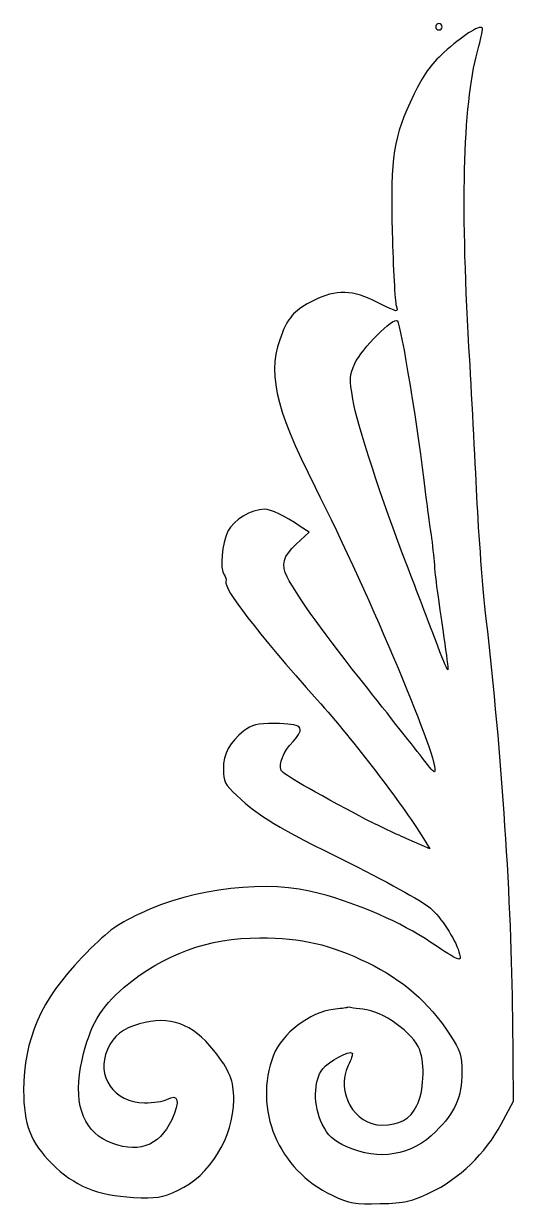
# Model space of a CAD drawing. Header units: centimetres. Extents: x -2.32 to 1.77, y -4.77 to 5.07.
import ezdxf

# ---------------------------------------------------------------- set-up
doc = ezdxf.new("R2010")
doc.units = ezdxf.units.CM
doc.header["$MEASUREMENT"] = 0
doc.layers.add('Layer 1', color=7, linetype='Continuous')

msp = doc.modelspace()

# ---------------------------------------------------------------- linework, layer by layer
at = {"layer": 'Layer 1'}
for points, knots in [([(0.25751, -4.69819), (-0.19298, -4.48617), (-0.40386, -3.98249), (-0.23157, -3.53007), (-0.23157, -3.53007), (-0.16463, -3.35429), (0.07713, -3.16927), (0.26535, -3.14976), (0.26535, -3.14976), (0.32194, -3.14389), (0.3742, -3.13669), (0.38148, -3.13375), (0.38148, -3.13375), (0.38875, -3.13082), (0.40661, -3.13165), (0.42116, -3.1356), (0.42116, -3.1356), (0.43572, -3.13955), (0.47739, -3.14518), (0.51377, -3.14811), (0.51377, -3.14811), (0.68001, -3.1615), (0.93322, -3.34248), (0.98826, -3.48725), (0.98826, -3.48725), (1.0338, -3.60702), (1.02248, -3.8394), (0.96568, -3.95073), (0.96568, -3.95073), (0.90732, -4.06513), (0.81993, -4.11364), (0.67219, -4.11364), (0.67219, -4.11364), (0.44227, -4.11364), (0.28708, -3.83868), (0.39238, -3.61786), (0.39238, -3.61786), (0.41673, -3.56679), (0.43148, -3.51983), (0.42516, -3.5135), (0.42516, -3.5135), (0.40103, -3.48937), (0.22928, -3.58103), (0.1791, -3.64482), (0.1791, -3.64482), (0.10061, -3.7446), (0.09879, -3.95241), (0.17507, -4.10579), (0.17507, -4.10579), (0.22519, -4.20656), (0.26139, -4.23988), (0.37979, -4.29418), (0.37979, -4.29418), (0.64448, -4.41559), (0.92354, -4.36818), (1.12298, -4.16791), (1.12298, -4.16791), (1.28462, -4.00561), (1.34059, -3.87896), (1.34059, -3.67558), (1.34059, -3.67558), (1.34059, -3.5285), (1.32958, -3.49417), (1.23806, -3.35597), (1.23806, -3.35597), (1.05965, -3.08652), (0.84894, -2.90301), (0.55346, -2.75971), (0.55346, -2.75971), (0.23671, -2.6061), (0.00846, -2.55367), (-0.34621, -2.55306), (-0.34621, -2.55306), (-0.77663, -2.55231), (-1.14859, -2.68786), (-1.47715, -2.9652), (-1.47715, -2.9652), (-1.6789, -3.13549), (-1.76169, -3.27784), (-1.82963, -3.57125), (-1.82963, -3.57125), (-1.9072, -3.90626), (-1.83058, -4.15223), (-1.61865, -4.24848), (-1.61865, -4.24848), (-1.37622, -4.35858), (-1.18468, -4.29484), (-1.08164, -4.06977), (-1.08164, -4.06977), (-1.00868, -3.9104), (-1.02375, -3.84691), (-1.12207, -3.89952), (-1.12207, -3.89952), (-1.15178, -3.91542), (-1.23599, -3.92843), (-1.3092, -3.92843), (-1.3092, -3.92843), (-1.5613, -3.92843), (-1.71791, -3.70261), (-1.61772, -3.48357), (-1.61772, -3.48357), (-1.56461, -3.36747), (-1.49147, -3.30904), (-1.35011, -3.2698), (-1.35011, -3.2698), (-1.09634, -3.19934), (-0.9091, -3.26653), (-0.7289, -3.4927), (-0.7289, -3.4927), (-0.59761, -3.65749), (-0.56241, -3.74447), (-0.56328, -3.90197), (-0.56328, -3.90197), (-0.56498, -4.21281), (-0.76582, -4.53947), (-1.02741, -4.65686), (-1.02741, -4.65686), (-1.16636, -4.71922), (-1.20962, -4.72611), (-1.40036, -4.71626), (-1.40036, -4.71626), (-1.70368, -4.7006), (-1.89408, -4.6219), (-2.08299, -4.4341), (-2.08299, -4.4341), (-2.25698, -4.26114), (-2.31751, -4.10334), (-2.31688, -3.82441), (-2.31688, -3.82441), (-2.31592, -3.3979), (-2.17165, -3.06918), (-1.83079, -2.71683), (-1.83079, -2.71683), (-1.61992, -2.49886), (-1.55926, -2.45318), (-1.34254, -2.34917), (-1.34254, -2.34917), (-0.89701, -2.13533), (-0.27219, -2.06544), (0.1503, -2.18218), (0.1503, -2.18218), (0.50092, -2.27906), (0.82312, -2.42053), (1.08228, -2.5914), (1.08228, -2.5914), (1.32408, -2.75082), (1.33777, -2.75644), (1.32133, -2.68962), (1.32133, -2.68962), (1.29571, -2.58547), (1.19099, -2.41575), (1.09093, -2.31622), (1.09093, -2.31622), (1.03748, -2.26306), (0.7694, -2.1127), (0.40433, -1.93112), (0.40433, -1.93112), (-0.21622, -1.62248), (-0.34795, -1.5436), (-0.53795, -1.36685), (-0.53795, -1.36685), (-0.63719, -1.27454), (-0.65038, -1.24869), (-0.65022, -1.14675), (-0.65022, -1.14675), (-0.65003, -1.01865), (-0.59794, -0.92206), (-0.4784, -0.82813), (-0.4784, -0.82813), (-0.41411, -0.77762), (-0.36844, -0.76668), (-0.22222, -0.76678), (-0.22222, -0.76678), (0.00757, -0.76693), (0.03995, -0.79801), (-0.06754, -0.91525), (-0.06754, -0.91525), (-0.15208, -1.00745), (-0.18952, -1.09853), (-0.16701, -1.15721), (-0.16701, -1.15721), (-0.15565, -1.18681), (0.08347, -1.32485), (0.54023, -1.56547), (0.54023, -1.56547), (0.62026, -1.60764), (0.77309, -1.68008), (0.87985, -1.72645), (0.87985, -1.72645), (0.87985, -1.72645), (1.07395, -1.81076), (1.07395, -1.81076), (1.07395, -1.81076), (1.07395, -1.81076), (1.02034, -1.72527), (1.02034, -1.72527), (1.02034, -1.72527), (0.82564, -1.41485), (0.44758, -0.92235), (0.13345, -0.56994), (0.13345, -0.56994), (-0.37665, 0.00231), (-0.64766, 0.3544), (-0.62863, 0.42013), (-0.62863, 0.42013), (-0.62503, 0.43258), (-0.63208, 0.45639), (-0.64429, 0.47305), (-0.64429, 0.47305), (-0.68109, 0.52325), (-0.66274, 0.73522), (-0.61291, 0.83549), (-0.61291, 0.83549), (-0.56559, 0.9307), (-0.41775, 1.01928), (-0.30616, 1.01928), (-0.30616, 1.01928), (-0.25288, 1.01928), (-0.14329, 0.96668), (-0.00814, 0.87625), (-0.00814, 0.87625), (-0.00814, 0.87625), (0.06527, 0.82713), (0.06527, 0.82713), (0.06527, 0.82713), (0.06527, 0.82713), (-0.04121, 0.72883), (-0.04121, 0.72883), (-0.04121, 0.72883), (-0.15188, 0.62666), (-0.17106, 0.55793), (-0.11757, 0.4553), (-0.11757, 0.4553), (-0.03163, 0.29044), (0.19538, -0.024), (0.55452, -0.47562), (0.55452, -0.47562), (0.7744, -0.75211), (0.9878, -1.0233), (1.02876, -1.07827), (1.02876, -1.07827), (1.06972, -1.13323), (1.10748, -1.17395), (1.11268, -1.16876), (1.11268, -1.16876), (1.16722, -1.11422), (0.57853, 0.28662), (0.11534, 1.20448), (0.11534, 1.20448), (-0.2311, 1.89101), (-0.29044, 2.17111), (-0.15758, 2.49279), (-0.15758, 2.49279), (-0.10109, 2.62956), (-0.05164, 2.68008), (0.10366, 2.75967), (0.10366, 2.75967), (0.28858, 2.85444), (0.43047, 2.84962), (0.64311, 2.74132), (0.64311, 2.74132), (0.80926, 2.6567), (0.81181, 2.65628), (0.79236, 2.71699), (0.79236, 2.71699), (0.78147, 2.75096), (0.76654, 3.02681), (0.75919, 3.32998), (0.75919, 3.32998), (0.74374, 3.96676), (0.76728, 4.11716), (0.93839, 4.47518), (0.93839, 4.47518), (1.01485, 4.63516), (1.07922, 4.72483), (1.19071, 4.82673), (1.19071, 4.82673), (1.33812, 4.96145), (1.48583, 5.05666), (1.50998, 5.03251), (1.50998, 5.03251), (1.51676, 5.02572), (1.50384, 4.95638), (1.48126, 4.87842), (1.48126, 4.87842), (1.35341, 4.43696), (1.32693, 3.6213), (1.39985, 2.3702), (1.39985, 2.3702), (1.42152, 1.99827), (1.45123, 1.43798), (1.46587, 1.12511), (1.46587, 1.12511), (1.48051, 0.81224), (1.51578, 0.35385), (1.54425, 0.10646), (1.54425, 0.10646), (1.67394, -1.02045), (1.75674, -2.26781), (1.76467, -3.21406), (1.76467, -3.21406), (1.76467, -3.21406), (1.77054, -3.9152), (1.77054, -3.9152), (1.77054, -3.9152), (1.77054, -3.9152), (1.66899, -4.10522), (1.66899, -4.10522), (1.66899, -4.10522), (1.5395, -4.34753), (1.31543, -4.56387), (1.077, -4.6768), (1.077, -4.6768), (0.92224, -4.75009), (0.86449, -4.76278), (0.65929, -4.76853), (0.65929, -4.76853), (0.44383, -4.77458), (0.40559, -4.76788), (0.25751, -4.69819)], [0, 0, 0, 0, 0.0123457, 0.0123457, 0.0123457, 0.0123457, 0.0246914, 0.0246914, 0.0246914, 0.0246914, 0.037037, 0.037037, 0.037037, 0.037037, 0.0493827, 0.0493827, 0.0493827, 0.0493827, 0.0617284, 0.0617284, 0.0617284, 0.0617284, 0.0740741, 0.0740741, 0.0740741, 0.0740741, 0.0864198, 0.0864198, 0.0864198, 0.0864198, 0.0987654, 0.0987654, 0.0987654, 0.0987654, 0.1111111, 0.1111111, 0.1111111, 0.1111111, 0.1234568, 0.1234568, 0.1234568, 0.1234568, 0.1358025, 0.1358025, 0.1358025, 0.1358025, 0.1481481, 0.1481481, 0.1481481, 0.1481481, 0.1604938, 0.1604938, 0.1604938, 0.1604938, 0.1728395, 0.1728395, 0.1728395, 0.1728395, 0.1851852, 0.1851852, 0.1851852, 0.1851852, 0.1975309, 0.1975309, 0.1975309, 0.1975309, 0.2098765, 0.2098765, 0.2098765, 0.2098765, 0.2222222, 0.2222222, 0.2222222, 0.2222222, 0.2345679, 0.2345679, 0.2345679, 0.2345679, 0.2469136, 0.2469136, 0.2469136, 0.2469136, 0.2592593, 0.2592593, 0.2592593, 0.2592593, 0.2716049, 0.2716049, 0.2716049, 0.2716049, 0.2839506, 0.2839506, 0.2839506, 0.2839506, 0.2962963, 0.2962963, 0.2962963, 0.2962963, 0.308642, 0.308642, 0.308642, 0.308642, 0.3209877, 0.3209877, 0.3209877, 0.3209877, 0.3333333, 0.3333333, 0.3333333, 0.3333333, 0.345679, 0.345679, 0.345679, 0.345679, 0.3580247, 0.3580247, 0.3580247, 0.3580247, 0.3703704, 0.3703704, 0.3703704, 0.3703704, 0.382716, 0.382716, 0.382716, 0.382716, 0.3950617, 0.3950617, 0.3950617, 0.3950617, 0.4074074, 0.4074074, 0.4074074, 0.4074074, 0.4197531, 0.4197531, 0.4197531, 0.4197531, 0.4320988, 0.4320988, 0.4320988, 0.4320988, 0.4444444, 0.4444444, 0.4444444, 0.4444444, 0.4567901, 0.4567901, 0.4567901, 0.4567901, 0.4691358, 0.4691358, 0.4691358, 0.4691358, 0.4814815, 0.4814815, 0.4814815, 0.4814815, 0.4938272, 0.4938272, 0.4938272, 0.4938272, 0.5061728, 0.5061728, 0.5061728, 0.5061728, 0.5185185, 0.5185185, 0.5185185, 0.5185185, 0.5308642, 0.5308642, 0.5308642, 0.5308642, 0.5432099, 0.5432099, 0.5432099, 0.5432099, 0.5555556, 0.5555556, 0.5555556, 0.5555556, 0.5679012, 0.5679012, 0.5679012, 0.5679012, 0.5802469, 0.5802469, 0.5802469, 0.5802469, 0.5925926, 0.5925926, 0.5925926, 0.5925926, 0.6049383, 0.6049383, 0.6049383, 0.6049383, 0.617284, 0.617284, 0.617284, 0.617284, 0.6296296, 0.6296296, 0.6296296, 0.6296296, 0.6419753, 0.6419753, 0.6419753, 0.6419753, 0.654321, 0.654321, 0.654321, 0.654321, 0.6666667, 0.6666667, 0.6666667, 0.6666667, 0.6790123, 0.6790123, 0.6790123, 0.6790123, 0.691358, 0.691358, 0.691358, 0.691358, 0.7037037, 0.7037037, 0.7037037, 0.7037037, 0.7160494, 0.7160494, 0.7160494, 0.7160494, 0.7283951, 0.7283951, 0.7283951, 0.7283951, 0.7407407, 0.7407407, 0.7407407, 0.7407407, 0.7530864, 0.7530864, 0.7530864, 0.7530864, 0.7654321, 0.7654321, 0.7654321, 0.7654321, 0.7777778, 0.7777778, 0.7777778, 0.7777778, 0.7901235, 0.7901235, 0.7901235, 0.7901235, 0.8024691, 0.8024691, 0.8024691, 0.8024691, 0.8148148, 0.8148148, 0.8148148, 0.8148148, 0.8271605, 0.8271605, 0.8271605, 0.8271605, 0.8395062, 0.8395062, 0.8395062, 0.8395062, 0.8518519, 0.8518519, 0.8518519, 0.8518519, 0.8641975, 0.8641975, 0.8641975, 0.8641975, 0.8765432, 0.8765432, 0.8765432, 0.8765432, 0.8888889, 0.8888889, 0.8888889, 0.8888889, 0.9012346, 0.9012346, 0.9012346, 0.9012346, 0.9135802, 0.9135802, 0.9135802, 0.9135802, 0.9259259, 0.9259259, 0.9259259, 0.9259259, 0.9382716, 0.9382716, 0.9382716, 0.9382716, 0.9506173, 0.9506173, 0.9506173, 0.9506173, 0.962963, 0.962963, 0.962963, 0.962963, 0.9753086, 0.9753086, 0.9753086, 0.9753086, 1, 1, 1, 1]), ([(1.12231, 5.04094), (1.12231, 5.05549), (1.13422, 5.0674), (1.14877, 5.0674), (1.14877, 5.0674), (1.16332, 5.0674), (1.17523, 5.05549), (1.17523, 5.04094), (1.17523, 5.04094), (1.17523, 5.02639), (1.16332, 5.01448), (1.14877, 5.01448), (1.14877, 5.01448), (1.13422, 5.01448), (1.12231, 5.02639), (1.12231, 5.04094)], [0, 0, 0, 0, 0.2, 0.2, 0.2, 0.2, 0.4, 0.4, 0.4, 0.4, 0.6, 0.6, 0.6, 0.6, 1, 1, 1, 1]), ([(1.19011, -0.04948), (1.13658, 0.30769), (1.12099, 0.42799), (1.10818, 0.58271), (1.10818, 0.58271), (1.10215, 0.65547), (1.08927, 0.76858), (1.07955, 0.83407), (1.07955, 0.83407), (1.05611, 0.99199), (1.04976, 1.03924), (1.03515, 1.1648), (1.03515, 1.1648), (0.97755, 1.65986), (0.831, 2.55734), (0.80239, 2.59027), (0.80239, 2.59027), (0.77141, 2.62594), (0.50142, 2.35566), (0.4466, 2.2341), (0.4466, 2.2341), (0.40292, 2.13723), (0.40122, 2.10664), (0.43008, 1.93651), (0.43008, 1.93651), (0.4654, 1.72825), (0.6709, 1.09969), (0.88567, 0.54303), (0.88567, 0.54303), (0.96147, 0.34657), (1.06655, 0.07083), (1.1192, -0.06973), (1.1192, -0.06973), (1.17184, -0.21029), (1.21816, -0.32213), (1.22213, -0.31828), (1.22213, -0.31828), (1.22609, -0.31442), (1.21169, -0.19346), (1.19011, -0.04948)], [0, 0, 0, 0, 0.0909091, 0.0909091, 0.0909091, 0.0909091, 0.1818182, 0.1818182, 0.1818182, 0.1818182, 0.2727273, 0.2727273, 0.2727273, 0.2727273, 0.3636364, 0.3636364, 0.3636364, 0.3636364, 0.4545455, 0.4545455, 0.4545455, 0.4545455, 0.5454545, 0.5454545, 0.5454545, 0.5454545, 0.6363636, 0.6363636, 0.6363636, 0.6363636, 0.7272727, 0.7272727, 0.7272727, 0.7272727, 0.8181818, 0.8181818, 0.8181818, 0.8181818, 1, 1, 1, 1])]:
    msp.add_open_spline(points, degree=3, knots=knots, dxfattribs=at)

doc.saveas('drawing.dxf')
